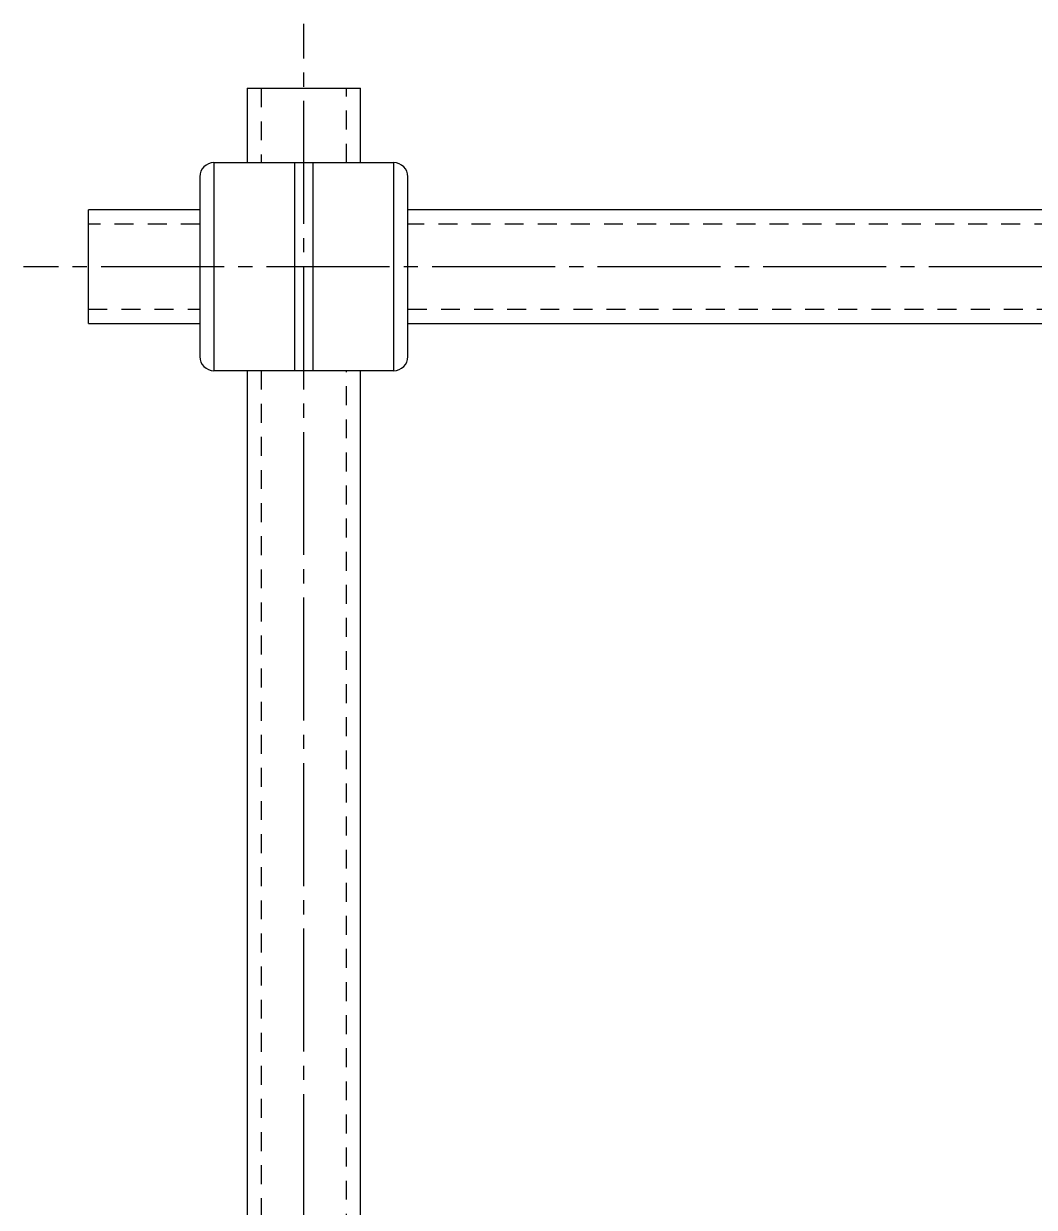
# Model space of a CAD drawing. Extents: x 78 to 520, y 41 to 313.
# Drawn here: x 77.8 to 184.6, y 166.1 to 291.3 of the extents above; entities that cross this region are included whole.
import ezdxf

# ---------------------------------------------------------------- set-up
doc = ezdxf.new("R2010")
doc.units = 0
doc.linetypes.add('CENTER', pattern=[17.5, 13, -1.5, 1.5, -1.5])
doc.linetypes.add('DASHED', pattern=[3.5, 2, -1.5])
doc.layers.get('0').update_dxf_attribs({"linetype": 'CONTINUOUS'})
doc.layers.add('CENTER', color=1, linetype='CENTER')

msp = doc.modelspace()

# ---------------------------------------------------------------- linework, layer by layer
at = {"color": 7, "linetype": 'CONTINUOUS'}
for p, q in [((101.39, 284.46), (101.39, 276.6)), ((101.39, 284.46), (113.39, 284.46)), ((113.39, 276.6), (113.39, 284.46)), ((97.89, 276.6), (116.89, 276.6)), ((97.89, 276.6), (97.89, 254.6)), ((106.39, 276.6), (106.39, 254.6)), ((108.39, 254.6), (108.39, 276.6)), ((116.89, 254.6), (116.89, 276.6)), ((96.39, 275.1), (96.39, 256.1)), ((118.39, 256.1), (118.39, 275.1)), ((84.61, 259.6), (84.61, 271.6)), ((96.39, 271.6), (84.61, 271.6)), ((214.44, 271.6), (118.39, 271.6)), ((84.61, 259.6), (96.39, 259.6)), ((118.39, 259.6), (204.25, 259.6)), ((116.89, 254.6), (97.89, 254.6)), ((101.39, 254.6), (101.39, 155.75)), ((113.39, 145.55), (113.39, 254.6))]:
    msp.add_line(p, q, dxfattribs=at)
at = {"color": 3, "linetype": 'DASHED'}
for p, q in [((102.89, 284.46), (102.89, 276.6)), ((111.89, 276.6), (111.89, 284.46)), ((96.39, 270.1), (84.61, 270.1)), ((221.62, 270.1), (118.39, 270.1)), ((84.61, 261.1), (96.39, 261.1)), ((118.39, 261.1), (221.62, 261.1)), ((102.89, 254.6), (102.89, 114.46)), ((111.89, 114.46), (111.89, 254.6))]:
    msp.add_line(p, q, dxfattribs=at)
at = {"color": 7, "linetype": 'CONTINUOUS'}
for centre, start, end in [((97.89, 275.1), 90, 180), ((116.89, 275.1), 0, 90), ((97.89, 256.1), 180, 270), ((116.89, 256.1), 270, 0)]:
    msp.add_arc(centre, 1.5, start, end, dxfattribs=at)
at = {"layer": 'CENTER', "color": 1, "linetype": 'CENTER'}
for p, q in [((107.39, 77.62), (107.39, 291.29)), ((291.45, 265.6), (77.77, 265.6))]:
    msp.add_line(p, q, dxfattribs=at)

doc.saveas('drawing.dxf')
